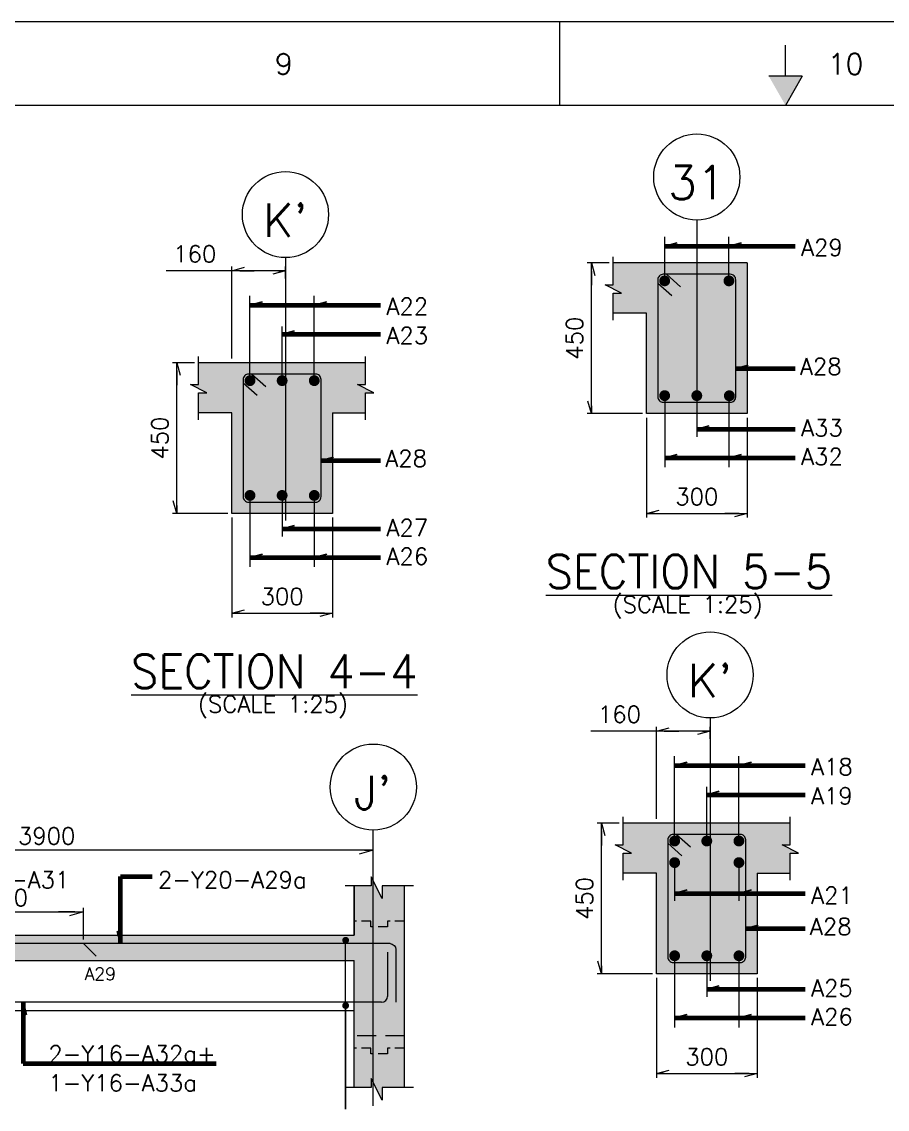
# Model space of a CAD drawing. Extents: x 875770 to 917820, y -160285 to -130585.
# Drawn here: x 903760 to 908927, y -137081 to -130585 of the extents above; entities that cross this region are included whole.
import ezdxf
from ezdxf.enums import TextEntityAlignment as Align
from ezdxf.lldxf.tags import DXFTag

# ---------------------------------------------------------------- set-up
doc = ezdxf.new("R2010")
doc.units = 0
doc.header["$LTSCALE"] = 450
doc.header["$MEASUREMENT"] = 0
doc.header["$PDMODE"] = 34
doc.header["$PDSIZE"] = 75
for name, pattern in [('( Hidden )', [0.375, 0.25, -0.125]), ('0', [0]), ('CENTER2', [1.125, 0.75, -0.125, 0.125, -0.125]), ('HIDDEN', [0.375, 0.25, -0.125])]:
    doc.linetypes.add(name, pattern=pattern)
for name, color, linetype, lineweight in [('CIVIL', 3, 'Continuous', 0), ('CIVIL-GRID_NO_', 6, 'Continuous', 0), ('CIVILSHADE', 25, 'Continuous', 0), ('CVCJ', 2, 'Continuous', 0), ('DIM', 2, 'Continuous', 0), ('GRID', 8, 'CENTER2', 0), ('MULLION', 4, 'Continuous', 0), ('REINFORCEMENT', 6, 'Continuous', 0), ('TEMPLATE', 7, 'Continuous', 0), ('TEXT', 3, 'Continuous', 0)]:
    doc.layers.add(name, color=color, linetype=linetype, lineweight=lineweight)
doc.styles.add('ROMANS', font='romans.shx', dxfattribs={"height": 150})
doc.styles.add('ROMANS_0', font='romans.shx')
doc.styles.get("Standard").update_dxf_attribs({"font": 'romans.shx'})
tags = doc.linetypes.add('( Dot )', pattern=[0.251, 0.001, -0.25]).pattern_tags.tags
tags[6:7] = [DXFTag(74, 4), DXFTag(75, 0), DXFTag(340, '0'), DXFTag(46, 1.0), DXFTag(50, 0.0), DXFTag(44, 0.0), DXFTag(45, 0.0)]
tags[4:5] = [DXFTag(74, 4), DXFTag(75, 0), DXFTag(340, '0'), DXFTag(46, 1.0), DXFTag(50, 0.0), DXFTag(44, 0.0), DXFTag(45, 0.0)]
tags = doc.linetypes.add('ACAD_ISO10W100', pattern=[18.5, 12, -3, 0.5, -3]).pattern_tags.tags
tags[10:11] = [DXFTag(74, 4), DXFTag(75, 0), DXFTag(340, '0'), DXFTag(46, 1.0), DXFTag(50, 0.0), DXFTag(44, 0.0), DXFTag(45, 0.0)]
tags[8:9] = [DXFTag(74, 4), DXFTag(75, 0), DXFTag(340, '0'), DXFTag(46, 1.0), DXFTag(50, 0.0), DXFTag(44, 0.0), DXFTag(45, 0.0)]
tags[6:7] = [DXFTag(74, 4), DXFTag(75, 0), DXFTag(340, '0'), DXFTag(46, 1.0), DXFTag(50, 0.0), DXFTag(44, 0.0), DXFTag(45, 0.0)]
tags[4:5] = [DXFTag(74, 4), DXFTag(75, 0), DXFTag(340, '0'), DXFTag(46, 1.0), DXFTag(50, 0.0), DXFTag(44, 0.0), DXFTag(45, 0.0)]
doc.dimstyles.new('CIVIL', dxfattribs={"dimtxt": 100, "dimasz": 0.31, "dimexe": 25, "dimexo": 25, "dimgap": 50, "dimtad": 1, "dimdec": 0, "dimlfac": 0.5, "dimzin": 0, "dimdsep": 46, "dimtxsty": 'ROMANS_0', "dimblk": 'TICK', "dimcen": 0.06, "dimclrd": 2, "dimclre": 2, "dimclrt": 3, "dimadec": 0, "dimazin": 0, "dimtfac": 1, "dimtdec": 0, "dimtofl": 0, "dimtmove": 0, "dimatfit": 3, "dimldrblk": 'TICK', "dimfxl": 1, "dimtolj": 1, "dimtzin": 0, "dimlwd": -1, "dimlwe": -1, "dimarcsym": 0})
doc.dimstyles.new('CIVIL_100', dxfattribs={"dimtxt": 100, "dimasz": 0.35, "dimexe": 25, "dimexo": 25, "dimgap": 35, "dimtad": 1, "dimdec": 0, "dimzin": 0, "dimdsep": 46, "dimtxsty": 'ROMANS_0', "dimblk": 'TICK', "dimcen": 0.5, "dimclrd": 256, "dimclre": 2, "dimclrt": 3, "dimadec": 0, "dimazin": 0, "dimtfac": 1, "dimtdec": 0, "dimtofl": 0, "dimtmove": 0, "dimatfit": 3, "dimldrblk": 'TICK', "dimfxl": 1, "dimtolj": 1, "dimtzin": 0, "dimlwd": -1, "dimlwe": -1, "dimarcsym": 0})

# ---------------------------------------------------------------- blocks, each defined once
blk = doc.blocks.new('TICK')
at = {"color": 2, "ltscale": 0.4}
blk.add_line((-150, 0), (-429, 0), dxfattribs=at)
at = {"color": 3, "linetype": 'ByBlock'}
for p, q in [((0, 0), (-241, -65)), ((-150, 0), (0, 0))]:
    blk.add_line(p, q, dxfattribs=at)
blk = doc.blocks.new('*D147')
at = {"layer": 'DEFPOINTS', "color": 0, "linetype": 'ByBlock', "transparency": 16777216}
for p in [(905014.5, -133521.5), (905614.5, -133521.5), (905614.5, -134117.6)]:
    blk.add_point(p, dxfattribs=at)
at = {"layer": 'DIM', "color": 2, "linetype": 'ByBlock', "transparency": 16777216}
for p, q in [((905014.5, -133546.5), (905014.5, -134142.6)), ((905614.5, -133546.5), (905614.5, -134142.6))]:
    blk.add_line(p, q, dxfattribs=at)
at = {"layer": 'DIM', "color": 0, "linetype": 'ByBlock', "transparency": 16777216}
blk.add_line((905014.8, -134117.6), (905614.2, -134117.6), dxfattribs=at)
at = {"layer": 'DIM', "color": 0, "linetype": 'ByBlock', "transparency": 16777216, "xscale": 0.309999999999969, "yscale": 0.309999999999969, "zscale": 0.309999999999969, "rotation": 180}
blk.add_blockref('TICK', (905014.5, -134117.6), dxfattribs=at)
at = {"layer": 'DIM', "color": 0, "linetype": 'ByBlock', "transparency": 16777216, "xscale": 0.309999999999969, "yscale": 0.309999999999969, "zscale": 0.309999999999969}
blk.add_blockref('TICK', (905614.5, -134117.6), dxfattribs=at)
at = {"layer": 'DIM', "color": 3, "linetype": 'ByBlock', "transparency": 16777216, "insert": (905314.5, -134017.6), "char_height": 100, "attachment_point": 5, "style": 'ROMANS_0'}
blk.add_mtext('\\A1;300', dxfattribs=at)
blk = doc.blocks.new('*D148')
at = {"layer": 'DEFPOINTS', "color": 0, "linetype": 'ByBlock', "transparency": 16777216}
for p in [(904685.1, -132621.5), (904816.1, -132621.5), (905014.5, -133521.5)]:
    blk.add_point(p, dxfattribs=at)
at = {"layer": 'DIM', "color": 2, "linetype": 'ByBlock', "transparency": 16777216}
for p, q in [((904791.1, -132621.5), (904660.1, -132621.5)), ((904989.5, -133521.5), (904660.1, -133521.5))]:
    blk.add_line(p, q, dxfattribs=at)
at = {"layer": 'DIM', "color": 0, "linetype": 'ByBlock', "transparency": 16777216}
blk.add_line((904685.1, -133521.2), (904685.1, -132621.8), dxfattribs=at)
at = {"layer": 'DIM', "color": 0, "linetype": 'ByBlock', "transparency": 16777216, "xscale": 0.309999999999969, "yscale": 0.309999999999969, "zscale": 0.309999999999969}
for p, rotation in [((904685.1, -132621.5), 90), ((904685.1, -133521.5), 270)]:
    blk.add_blockref('TICK', p, dxfattribs=dict(at, rotation=rotation))
at = {"layer": 'DIM', "color": 3, "linetype": 'ByBlock', "transparency": 16777216, "insert": (904585.1, -133071.5), "char_height": 100, "attachment_point": 5, "rotation": 90, "style": 'ROMANS_0'}
blk.add_mtext('\\A1;450', dxfattribs=at)
blk = doc.blocks.new('*D149')
at = {"layer": 'DEFPOINTS', "color": 0, "linetype": 'ByBlock', "transparency": 16777216}
for p in [(905014.5, -132071.6), (905334.5, -132142.6), (905014.5, -132621.5)]:
    blk.add_point(p, dxfattribs=at)
at = {"layer": 'DIM', "color": 2, "linetype": 'ByBlock', "transparency": 16777216}
for p, q in [((905014.5, -132596.5), (905014.5, -132046.6)), ((905334.5, -132117.6), (905334.5, -132046.6))]:
    blk.add_line(p, q, dxfattribs=at)
at = {"layer": 'DIM', "color": 0, "linetype": 'ByBlock', "transparency": 16777216}
for p, q in [((905014.5, -132071.6), (904621.4, -132071.6)), ((905334.2, -132071.6), (905014.8, -132071.6))]:
    blk.add_line(p, q, dxfattribs=at)
at = {"layer": 'DIM', "color": 0, "linetype": 'ByBlock', "transparency": 16777216, "xscale": 0.309999999999969, "yscale": 0.309999999999969, "zscale": 0.309999999999969, "rotation": 180}
blk.add_blockref('TICK', (905014.5, -132071.6), dxfattribs=at)
at = {"layer": 'DIM', "color": 0, "linetype": 'ByBlock', "transparency": 16777216, "xscale": 0.309999999999969, "yscale": 0.309999999999969, "zscale": 0.309999999999969}
blk.add_blockref('TICK', (905334.5, -132071.6), dxfattribs=at)
at = {"layer": 'DIM', "color": 3, "linetype": 'ByBlock', "transparency": 16777216, "insert": (904792.8, -131971.6), "char_height": 100, "attachment_point": 5, "style": 'ROMANS_0'}
blk.add_mtext('\\A1;160', dxfattribs=at)
blk = doc.blocks.new('*U82')
at = {"layer": 'TEMPLATE'}
blk.add_hatch(color=25, dxfattribs=at).paths.add_polyline_path([(17287.5, 21525), (17137.5, 21787.5), (17437.5, 21787.5)])
at = {"layer": 'TEMPLATE', "color": 2, "linetype": '0'}
for p, q in [((31537.5, 22275), (-31537.5, 22275)), ((15262.5, 22275), (15262.5, 21525))]:
    blk.add_line(p, q, dxfattribs=at)
at = {"layer": 'TEMPLATE', "color": 25}
for p, q in [((17287.5, 21787.5), (17287.5, 22066)), ((17437.5, 21787.5), (17137.5, 21787.5)), ((17437.5, 21787.5), (17287.5, 21525))]:
    blk.add_line(p, q, dxfattribs=at)
at = {"layer": 'TEMPLATE', "color": 6, "linetype": '0'}
blk.add_line((30787.5, 21525), (-29287.5, 21525), dxfattribs=at)
at = {"layer": 'TEMPLATE', "color": 4, "style": 'ROMANS'}
for s, p in [('9', (12714.7, 21802.5)), ('10', (17664.7, 21802.5))]:
    blk.add_text(s, height=187.5, dxfattribs=at).set_placement(p)
blk = doc.blocks.new('*D187')
at = {"layer": 'DEFPOINTS', "color": 0, "linetype": 'Continuous', "transparency": 16777216}
for p in [(901958.7, -135533.8), (901958.7, -135609.4), (905858.7, -135609.4)]:
    blk.add_point(p, dxfattribs=at)
at = {"layer": 'DIM', "color": 2, "linetype": 'Continuous', "transparency": 16777216}
for p, q in [((901958.7, -135584.4), (901958.7, -135508.8)), ((905858.7, -135584.4), (905858.7, -135508.8))]:
    blk.add_line(p, q, dxfattribs=at)
at = {"layer": 'DIM', "color": 0, "linetype": 'Continuous', "transparency": 16777216}
blk.add_line((905858.4, -135533.8), (901959.1, -135533.8), dxfattribs=at)
at = {"layer": 'DIM', "color": 0, "linetype": 'Continuous', "transparency": 16777216, "xscale": 0.3499999999999651, "yscale": 0.3499999999999651, "zscale": 0.3499999999999651, "rotation": 180}
blk.add_blockref('TICK', (901958.7, -135533.8), dxfattribs=at)
at = {"layer": 'DIM', "color": 0, "linetype": 'Continuous', "transparency": 16777216, "xscale": 0.3499999999999651, "yscale": 0.3499999999999651, "zscale": 0.3499999999999651}
blk.add_blockref('TICK', (905858.7, -135533.8), dxfattribs=at)
at = {"layer": 'DIM', "color": 3, "linetype": 'Continuous', "transparency": 16777216, "insert": (903908.7, -135448.8), "char_height": 100, "attachment_point": 5, "style": 'ROMANS_0'}
blk.add_mtext('\\A1;3900', dxfattribs=at)
blk = doc.blocks.new('*D191')
at = {"layer": 'DEFPOINTS', "color": 0, "linetype": 'ByBlock', "transparency": 16777216}
for p in [(907490.2, -132925.5), (908090.2, -132925.5), (908090.2, -133521.5)]:
    blk.add_point(p, dxfattribs=at)
at = {"layer": 'DIM', "color": 2, "linetype": 'ByBlock', "transparency": 16777216}
for p, q in [((907490.2, -132950.5), (907490.2, -133546.5)), ((908090.2, -132950.5), (908090.2, -133546.5))]:
    blk.add_line(p, q, dxfattribs=at)
at = {"layer": 'DIM', "color": 0, "linetype": 'ByBlock', "transparency": 16777216}
blk.add_line((907490.5, -133521.5), (908089.9, -133521.5), dxfattribs=at)
at = {"layer": 'DIM', "color": 0, "linetype": 'ByBlock', "transparency": 16777216, "xscale": 0.309999999999969, "yscale": 0.309999999999969, "zscale": 0.309999999999969, "rotation": 180}
blk.add_blockref('TICK', (907490.2, -133521.5), dxfattribs=at)
at = {"layer": 'DIM', "color": 0, "linetype": 'ByBlock', "transparency": 16777216, "xscale": 0.309999999999969, "yscale": 0.309999999999969, "zscale": 0.309999999999969}
blk.add_blockref('TICK', (908090.2, -133521.5), dxfattribs=at)
at = {"layer": 'DIM', "color": 3, "linetype": 'ByBlock', "transparency": 16777216, "insert": (907790.2, -133421.5), "char_height": 100, "attachment_point": 5, "style": 'ROMANS_0'}
blk.add_mtext('\\A1;300', dxfattribs=at)
blk = doc.blocks.new('*D192')
at = {"layer": 'DEFPOINTS', "color": 0, "linetype": 'ByBlock', "transparency": 16777216}
for p in [(907160.7, -132025.5), (907291.8, -132025.5), (907490.2, -132925.5)]:
    blk.add_point(p, dxfattribs=at)
at = {"layer": 'DIM', "color": 2, "linetype": 'ByBlock', "transparency": 16777216}
for p, q in [((907266.8, -132025.5), (907135.7, -132025.5)), ((907465.2, -132925.5), (907135.7, -132925.5))]:
    blk.add_line(p, q, dxfattribs=at)
at = {"layer": 'DIM', "color": 0, "linetype": 'ByBlock', "transparency": 16777216}
blk.add_line((907160.7, -132925.2), (907160.7, -132025.8), dxfattribs=at)
at = {"layer": 'DIM', "color": 0, "linetype": 'ByBlock', "transparency": 16777216, "xscale": 0.309999999999969, "yscale": 0.309999999999969, "zscale": 0.309999999999969}
for p, rotation in [((907160.7, -132025.5), 90), ((907160.7, -132925.5), 270)]:
    blk.add_blockref('TICK', p, dxfattribs=dict(at, rotation=rotation))
at = {"layer": 'DIM', "color": 3, "linetype": 'ByBlock', "transparency": 16777216, "insert": (907060.7, -132475.5), "char_height": 100, "attachment_point": 5, "rotation": 90, "style": 'ROMANS_0'}
blk.add_mtext('\\A1;450', dxfattribs=at)
blk = doc.blocks.new('*D327')
at = {"layer": 'DEFPOINTS', "color": 0, "linetype": 'ByBlock', "transparency": 16777216}
for p in [(907549.7, -136271.6), (908149.7, -136271.6), (908149.7, -136867.6)]:
    blk.add_point(p, dxfattribs=at)
at = {"layer": 'DIM', "color": 2, "linetype": 'ByBlock', "transparency": 16777216}
for p, q in [((907549.7, -136296.6), (907549.7, -136892.6)), ((908149.7, -136296.6), (908149.7, -136892.6))]:
    blk.add_line(p, q, dxfattribs=at)
at = {"layer": 'DIM', "color": 0, "linetype": 'ByBlock', "transparency": 16777216}
blk.add_line((907550, -136867.6), (908149.4, -136867.6), dxfattribs=at)
at = {"layer": 'DIM', "color": 0, "linetype": 'ByBlock', "transparency": 16777216, "xscale": 0.309999999999969, "yscale": 0.309999999999969, "zscale": 0.309999999999969, "rotation": 180}
blk.add_blockref('TICK', (907549.7, -136867.6), dxfattribs=at)
at = {"layer": 'DIM', "color": 0, "linetype": 'ByBlock', "transparency": 16777216, "xscale": 0.309999999999969, "yscale": 0.309999999999969, "zscale": 0.309999999999969}
blk.add_blockref('TICK', (908149.7, -136867.6), dxfattribs=at)
at = {"layer": 'DIM', "color": 3, "linetype": 'ByBlock', "transparency": 16777216, "insert": (907849.7, -136767.6), "char_height": 100, "attachment_point": 5, "style": 'ROMANS_0'}
blk.add_mtext('\\A1;300', dxfattribs=at)
blk = doc.blocks.new('*D328')
at = {"layer": 'DEFPOINTS', "color": 0, "linetype": 'ByBlock', "transparency": 16777216}
for p in [(907549.7, -134821.6), (907869.7, -134892.7), (907549.7, -135371.6)]:
    blk.add_point(p, dxfattribs=at)
at = {"layer": 'DIM', "color": 2, "linetype": 'ByBlock', "transparency": 16777216}
for p, q in [((907549.7, -135346.6), (907549.7, -134796.6)), ((907869.7, -134867.7), (907869.7, -134796.6))]:
    blk.add_line(p, q, dxfattribs=at)
at = {"layer": 'DIM', "color": 0, "linetype": 'ByBlock', "transparency": 16777216}
for p, q in [((907549.7, -134821.6), (907156.6, -134821.6)), ((907869.4, -134821.6), (907550, -134821.6))]:
    blk.add_line(p, q, dxfattribs=at)
at = {"layer": 'DIM', "color": 0, "linetype": 'ByBlock', "transparency": 16777216, "xscale": 0.309999999999969, "yscale": 0.309999999999969, "zscale": 0.309999999999969, "rotation": 180}
blk.add_blockref('TICK', (907549.7, -134821.6), dxfattribs=at)
at = {"layer": 'DIM', "color": 0, "linetype": 'ByBlock', "transparency": 16777216, "xscale": 0.309999999999969, "yscale": 0.309999999999969, "zscale": 0.309999999999969}
blk.add_blockref('TICK', (907869.7, -134821.6), dxfattribs=at)
at = {"layer": 'DIM', "color": 3, "linetype": 'ByBlock', "transparency": 16777216, "insert": (907328, -134721.6), "char_height": 100, "attachment_point": 5, "style": 'ROMANS_0'}
blk.add_mtext('\\A1;160', dxfattribs=at)
blk = doc.blocks.new('*D329')
at = {"layer": 'DEFPOINTS', "color": 0, "linetype": 'ByBlock', "transparency": 16777216}
for p in [(907220.3, -135371.6), (907351.3, -135371.6), (907549.7, -136271.6)]:
    blk.add_point(p, dxfattribs=at)
at = {"layer": 'DIM', "color": 2, "linetype": 'ByBlock', "transparency": 16777216}
for p, q in [((907326.3, -135371.6), (907195.3, -135371.6)), ((907524.7, -136271.6), (907195.3, -136271.6))]:
    blk.add_line(p, q, dxfattribs=at)
at = {"layer": 'DIM', "color": 0, "linetype": 'ByBlock', "transparency": 16777216}
blk.add_line((907220.3, -136271.3), (907220.3, -135371.9), dxfattribs=at)
at = {"layer": 'DIM', "color": 0, "linetype": 'ByBlock', "transparency": 16777216, "xscale": 0.309999999999969, "yscale": 0.309999999999969, "zscale": 0.309999999999969}
for p, rotation in [((907220.3, -135371.6), 90), ((907220.3, -136271.6), 270)]:
    blk.add_blockref('TICK', p, dxfattribs=dict(at, rotation=rotation))
at = {"layer": 'DIM', "color": 3, "linetype": 'ByBlock', "transparency": 16777216, "insert": (907120.3, -135821.6), "char_height": 100, "attachment_point": 5, "rotation": 90, "style": 'ROMANS_0'}
blk.add_mtext('\\A1;450', dxfattribs=at)
blk = doc.blocks.new('*D362')
at = {"layer": 'CIVIL', "color": 2, "linetype": 'ByBlock', "transparency": 16777216}
for p, q in [((903208.7, -136041.6), (903208.7, -135877.1)), ((903209.1, -135902.1), (904128.4, -135902.1)), ((904128.7, -136066.6), (904128.7, -135877.1))]:
    blk.add_line(p, q, dxfattribs=at)
at = {"layer": 'DEFPOINTS', "color": 0, "linetype": 'ByBlock', "lineweight": 0, "transparency": 16777216}
for p in [(904128.7, -135902.1), (903208.7, -136066.6, -75), (904128.7, -136091.6, -75)]:
    blk.add_point(p, dxfattribs=at)
at = {"layer": 'CIVIL', "color": 2, "linetype": 'ByBlock', "transparency": 16777216, "xscale": 0.3499999999999651, "yscale": 0.3499999999999651, "zscale": 0.3499999999999651, "rotation": 180}
blk.add_blockref('TICK', (903208.7, -135902.1), dxfattribs=at)
at = {"layer": 'CIVIL', "color": 2, "linetype": 'ByBlock', "transparency": 16777216, "xscale": 0.3499999999999651, "yscale": 0.3499999999999651, "zscale": 0.3499999999999651}
blk.add_blockref('TICK', (904128.7, -135902.1), dxfattribs=at)
at = {"layer": 'CIVIL', "color": 3, "linetype": 'ByBlock', "lineweight": 0, "transparency": 16777216, "insert": (903668.7, -135817.1), "char_height": 100, "attachment_point": 5, "style": 'ROMANS_0'}
blk.add_mtext('\\A1;920', dxfattribs=at)

msp = doc.modelspace()

# ---------------------------------------------------------------- hatches: boundary and pattern name
at = {"layer": 'CIVILSHADE', "ltscale": 0.2}
for points in [[(907490.16, -132925.47), (907490.16, -132325.47), (907291.76, -132325.47), (907291.76, -132205.7), (907340.42, -132205.7), (907243.11, -132155.41), (907291.76, -132155.41), (907291.76, -132025.47), (908090.16, -132025.47), (908090.16, -132925.47)], [(905014.52, -133521.53), (905014.52, -132921.53), (904816.12, -132921.53), (904816.12, -132801.77), (904864.77, -132801.77), (904767.47, -132751.48), (904816.12, -132751.48), (904816.12, -132621.53), (905614.52, -132621.53), (905614.52, -133521.53)], [(905614.52, -132921.53), (905614.52, -132621.53), (905812.92, -132621.53), (905812.92, -132751.48), (905764.27, -132751.48), (905861.57, -132801.77), (905812.92, -132801.77), (905812.92, -132921.53)], [(907549.73, -136271.57), (907549.73, -135671.57), (907351.33, -135671.57), (907351.33, -135551.8), (907399.98, -135551.8), (907302.67, -135501.51), (907351.33, -135501.51), (907351.33, -135371.57), (908149.73, -135371.57), (908149.73, -136271.57)], [(908149.73, -135671.57), (908149.73, -135371.57), (908348.13, -135371.57), (908348.13, -135501.51), (908299.47, -135501.51), (908396.78, -135551.8), (908348.13, -135551.8), (908348.13, -135671.57)], [(897908.73, -136641.62), (897908.73, -136191.62), (894310.15, -136191.62), (894310.15, -136041.62), (906043.73, -136041.62), (906043.73, -136191.62), (906043.73, -136641.62), (905743.73, -136641.62), (905743.73, -136191.62), (902108.73, -136191.62), (902108.73, -136641.62), (901808.73, -136641.62), (901808.73, -136191.62), (898208.73, -136191.62), (898208.73, -136641.62)]]:
    msp.add_hatch(color=25, dxfattribs=at).paths.add_polyline_path(points)
at = {"layer": 'CIVILSHADE', "lineweight": 0}
for points in [[(906043.73, -135746.24), (905912.55, -135746.24), (905912.55, -135822.3), (905845.5, -135692.55), (905845.5, -135746.24), (905743.73, -135746.24), (905743.73, -136041.62), (906043.73, -136041.62)], [(905845.5, -136951.38), (905845.5, -136897.69), (905912.55, -137027.44), (905912.55, -136951.38), (906043.73, -136951.38), (906043.73, -136641.62), (905743.73, -136641.62), (905743.73, -136951.38)]]:
    msp.add_hatch(color=25, dxfattribs=at).paths.add_polyline_path(points)

# ---------------------------------------------------------------- linework, layer by layer
at = {"color": 1, "linetype": '( Dot )', "ltscale": 0.5}
msp.add_line((905693.73, -136461.91), (905693.73, -137080.88), dxfattribs=at)
at = {"layer": 'CIVIL', "color": 3, "linetype": 'ByBlock'}
for p, q in [((908090.16, -132025.47), (907291.76, -132025.47)), ((908090.16, -132025.47), (907291.76, -132025.47)), ((908090.16, -132025.47), (907490.16, -132025.47)), ((907490.16, -132325.47), (907291.76, -132325.47)), ((905614.52, -132621.53), (904816.12, -132621.53)), ((905812.92, -132621.53), (904816.12, -132621.53)), ((905614.52, -132621.53), (905014.52, -132621.53)), ((905014.52, -132921.53), (904816.12, -132921.53)), ((905614.52, -132921.53), (905812.92, -132921.53)), ((908149.73, -135371.57), (907351.33, -135371.57)), ((908348.13, -135371.57), (907351.33, -135371.57)), ((908149.73, -135371.57), (907549.73, -135371.57)), ((907549.73, -135671.57), (907351.33, -135671.57)), ((908149.73, -135671.57), (908348.13, -135671.57))]:
    msp.add_line(p, q, dxfattribs=at)
at = {"layer": 'CIVIL', "color": 3, "ltscale": 0.666667}
for p, q in [((905743.73, -135746.24), (905743.73, -136041.62)), ((894310.15, -136041.62), (905743.73, -136041.62)), ((902208.73, -136491.62), (905743.73, -136491.62))]:
    msp.add_line(p, q, dxfattribs=at)
at = {"layer": 'CIVIL', "color": 3, "linetype": 'Continuous', "ltscale": 0.666667}
for p, q in [((905743.73, -136041.62), (905743.73, -135746.24)), ((906043.73, -135746.24), (906043.73, -136951.38)), ((906043.73, -136041.62), (906043.73, -136041.62)), ((905743.73, -136951.38), (905743.73, -136191.62))]:
    msp.add_line(p, q, dxfattribs=at)
at = {"layer": 'CIVIL', "color": 3, "linetype": 'Continuous'}
msp.add_line((902108.73, -136191.62), (905743.73, -136191.62), dxfattribs=at)
at = {"layer": 'CIVIL', "color": 3, "linetype": 'Continuous', "ltscale": 0.515407}
msp.add_line((905743.73, -136491.62), (905743.73, -136191.62), dxfattribs=at)
at = {"layer": 'CIVIL', "color": 3, "linetype": '( Hidden )'}
msp.add_line((906043.73, -136641.62), (905743.73, -136641.62), dxfattribs=at)
at = {"layer": 'CIVIL', "color": 2, "ltscale": 0.25, "flags": 128}
for points in [[(907291.76, -132366.82), (907291.76, -132205.7), (907340.42, -132205.7), (907243.11, -132155.41), (907291.76, -132155.41), (907291.76, -131988.59)], [(904816.12, -132962.89), (904816.12, -132801.77), (904864.77, -132801.77), (904767.47, -132751.48), (904816.12, -132751.48), (904816.12, -132584.65)], [(905812.92, -132962.89), (905812.92, -132801.77), (905861.57, -132801.77), (905764.27, -132751.48), (905812.92, -132751.48), (905812.92, -132584.65)], [(907351.33, -135712.92), (907351.33, -135551.8), (907399.98, -135551.8), (907302.67, -135501.51), (907351.33, -135501.51), (907351.33, -135334.69)], [(908348.13, -135712.92), (908348.13, -135551.8), (908396.78, -135551.8), (908299.47, -135501.51), (908348.13, -135501.51), (908348.13, -135334.69)]]:
    msp.add_lwpolyline(points, dxfattribs=at)
at = {"layer": 'CIVIL', "color": 3, "linetype": 'ByBlock', "flags": 128}
for points in [[(908090.16, -132025.47), (908090.16, -132925.47), (907490.16, -132925.47), (907490.16, -132325.47)], [(905614.52, -132921.53), (905614.52, -133521.53), (905014.52, -133521.53), (905014.52, -132921.53)], [(908149.73, -135671.57), (908149.73, -136271.57), (907549.73, -136271.57), (907549.73, -135671.57)]]:
    msp.add_lwpolyline(points, dxfattribs=at)
at = {"layer": 'CIVIL', "color": 2, "ltscale": 0.333333, "flags": 128}
for points in [[(906098.05, -135746.24), (905912.55, -135746.24), (905912.55, -135822.3), (905845.5, -135692.55), (905845.5, -135746.24), (905689.86, -135746.24)], [(906098.05, -136951.38), (905912.55, -136951.38), (905912.55, -137027.44), (905845.5, -136897.69), (905845.5, -136951.38), (905689.86, -136951.38)]]:
    msp.add_lwpolyline(points, dxfattribs=at)
at = {"layer": 'CIVIL-GRID_NO_', "color": 6, "ltscale": 0.714288}
for centre in [(907790.16, -131511.98), (905334.52, -131736.51), (907869.73, -134486.54), (905858.73, -135156.4)]:
    msp.add_circle(centre, 257.14, dxfattribs=at)
at = {"layer": 'CVCJ', "color": 2, "linetype": 'HIDDEN', "ltscale": 0.5}
for points in [[(906043.73, -135958.29), (905943.73, -135958.29), (905943.73, -135991.62), (905843.73, -135991.62), (905843.73, -135958.29), (905743.73, -135958.29)], [(906043.73, -136716.62), (905943.73, -136716.62), (905943.73, -136749.95), (905843.73, -136749.95), (905843.73, -136716.62), (905743.73, -136716.62)]]:
    msp.add_lwpolyline(points, dxfattribs=at)
at = {"layer": 'DIM', "ltscale": 0.5}
for p, q in [((907598.3, -132132.4), (907598.3, -131869.67)), ((907982.03, -132132.4), (907982.03, -131869.67)), ((905122.66, -132728.46), (905122.66, -132221.1)), ((905506.38, -132728.46), (905506.38, -132221.1)), ((905314.52, -132728.46), (905314.52, -132405.63)), ((907598.3, -132818.01), (907598.3, -133245.6)), ((907790.16, -132818.01), (907790.16, -133064.01)), ((907982.03, -132818.01), (907982.03, -133245.6)), ((905122.66, -133414.08), (905122.66, -133841.67)), ((905314.52, -133414.08), (905314.52, -133660.08)), ((905506.38, -133414.08), (905506.38, -133841.67)), ((907657.86, -135478.5), (907657.86, -134971.14)), ((908041.59, -135478.5), (908041.59, -134971.14)), ((907849.73, -135478.5), (907849.73, -135155.66)), ((907657.86, -135607.42), (907657.86, -135835.78)), ((908041.59, -135607.42), (908041.59, -135835.78)), ((907657.86, -136164.11), (907657.86, -136591.7)), ((907849.73, -136164.11), (907849.73, -136410.11)), ((908041.59, -136164.11), (908041.59, -136591.7))]:
    msp.add_line(p, q, dxfattribs=at)
at = {"layer": 'GRID', "color": 8, "linetype": 'ACAD_ISO10W100', "ltscale": 0.05}
for p, q in [((907790.16, -131769.13), (907790.16, -132968.25)), ((905334.52, -131993.65), (905334.52, -133564.31)), ((907869.73, -134743.69), (907869.73, -136314.35)), ((905858.73, -137061.28), (905858.73, -135413.54))]:
    msp.add_line(p, q, dxfattribs=at)
at = {"layer": 'REINFORCEMENT', "ltscale": 0.125}
for p, q in [((907608.9, -132092.97), (907693.65, -132167.47)), ((907557.66, -132145.86), (907641.97, -132219.97)), ((905133.26, -132689.03), (905218, -132763.53)), ((905082.02, -132741.93), (905166.32, -132816.04)), ((907668.46, -135439.07), (907753.21, -135513.57)), ((907617.23, -135491.97), (907701.53, -135566.07))]:
    msp.add_line(p, q, dxfattribs=at)
at = {"layer": 'REINFORCEMENT', "linetype": 'ByBlock'}
for p, q in [((905958.73, -136091.62), (902269, -136091.62)), ((904128.73, -136091.62), (904203.73, -136166.62)), ((905693.73, -136461.91), (905693.73, -136071.33)), ((905908.73, -136441.62), (901649, -136441.62))]:
    msp.add_line(p, q, dxfattribs=at)
at = {"layer": 'REINFORCEMENT', "ltscale": 0.5}
for p, q in [((905943.73, -136141.64), (905943.73, -136406.62)), ((905993.73, -136126.62), (905993.73, -136441.62))]:
    msp.add_line(p, q, dxfattribs=at)
at = {"layer": 'REINFORCEMENT', "linetype": 'ByBlock', "flags": 128}
for points in [[(907590.16, -132857.97), (907990.16, -132857.97, 0.4142136), (908022.66, -132825.47), (908022.66, -132125.47, 0.4142136), (907990.16, -132092.97), (907590.16, -132092.97, 0.4142136), (907557.66, -132125.47), (907557.66, -132825.47, 0.4142136), (907590.16, -132857.97)], [(905114.52, -133454.03), (905514.52, -133454.03, 0.4142136), (905547.02, -133421.53), (905547.02, -132721.53, 0.4142136), (905514.52, -132689.03), (905114.52, -132689.03, 0.4142136), (905082.02, -132721.53), (905082.02, -133421.53, 0.4142136), (905114.52, -133454.03)], [(907649.73, -136204.07), (908049.73, -136204.07, 0.4142136), (908082.23, -136171.57), (908082.23, -135471.57, 0.4142136), (908049.73, -135439.07), (907649.73, -135439.07, 0.4142136), (907617.23, -135471.57), (907617.23, -136171.57, 0.4142136), (907649.73, -136204.07)]]:
    msp.add_lwpolyline(points, format="xyb", close=True, dxfattribs=at)
at = {"layer": 'REINFORCEMENT', "ltscale": 0.1125, "const_width": 32.39, "flags": 128}
for points in [[(907582.1, -132132.4, 1), (907614.49, -132132.4, 1), (907582.1, -132132.4)], [(905106.46, -132728.46, 1), (905138.85, -132728.46, 1), (905106.46, -132728.46)], [(905330.72, -132728.46, -1), (905298.32, -132728.46, -1), (905330.72, -132728.46)], [(905522.58, -132728.46, -1), (905490.19, -132728.46, -1), (905522.58, -132728.46)], [(907582.1, -132818.01, -1), (907614.49, -132818.01, -1), (907582.1, -132818.01)], [(905106.46, -133414.08, -1), (905138.85, -133414.08, -1), (905106.46, -133414.08)], [(905522.58, -133414.08, 1), (905490.19, -133414.08, 1), (905522.58, -133414.08)], [(907641.67, -135478.5, 1), (907674.06, -135478.5, 1), (907641.67, -135478.5)], [(907641.67, -135607.42, 1), (907674.06, -135607.42, 1), (907641.67, -135607.42)], [(907641.67, -136164.11, -1), (907674.06, -136164.11, -1), (907641.67, -136164.11)]]:
    msp.add_lwpolyline(points, format="xyb", dxfattribs=at)
at = {"layer": 'REINFORCEMENT', "ltscale": 0.1125, "flags": 128}
for points in [[(907998.22, -132132.4, 32.39, 32.39, -1), (907965.83, -132132.4, 32.39, 32.39, -1), (907998.22, -132132.4, 0, 0, 0)], [(907806.36, -132818.01, 32.39, 32.39, 1), (907773.97, -132818.01, 32.39, 32.39, 1), (907806.36, -132818.01, 0, 0, 0)], [(908000.58, -132818.85, 32.39, 32.39, 1), (907968.18, -132818.85, 32.39, 32.39, 1), (908000.58, -132818.85, 0, 0, 0)], [(905330.72, -133414.08, 32.39, 32.39, 1), (905298.32, -133414.08, 32.39, 32.39, 1), (905330.72, -133414.08, 0, 0, 0)], [(907865.92, -135478.5, 32.39, 32.39, -1), (907833.53, -135478.5, 32.39, 32.39, -1), (907865.92, -135478.5, 0, 0, 0)], [(908057.79, -135478.5, 32.39, 32.39, -1), (908025.39, -135478.5, 32.39, 32.39, -1), (908057.79, -135478.5, 0, 0, 0)], [(908057.79, -135607.42, 32.39, 32.39, -1), (908025.39, -135607.42, 32.39, 32.39, -1), (908057.79, -135607.42, 0, 0, 0)], [(907865.92, -136164.11, 32.39, 32.39, 1), (907833.53, -136164.11, 32.39, 32.39, 1), (907865.92, -136164.11, 0, 0, 0)], [(908057.79, -136164.11, 32.39, 32.39, 1), (908025.39, -136164.11, 32.39, 32.39, 1), (908057.79, -136164.11, 0, 0, 0)]]:
    msp.add_lwpolyline(points, format="xyseb", dxfattribs=at)
at = {"layer": 'REINFORCEMENT', "ltscale": 0.125, "const_width": 20.25, "flags": 128}
for points in [[(905703.85, -136071.33, -1), (905683.6, -136071.33, -1), (905703.85, -136071.33)], [(905703.85, -136461.91, 1), (905683.6, -136461.91, 1), (905703.85, -136461.91)]]:
    msp.add_lwpolyline(points, format="xyb", dxfattribs=at)
at = {"layer": 'REINFORCEMENT', "linetype": 'ByBlock', "extrusion": (0, 0, -1)}
msp.add_arc((-905958.73, -136126.62), 35, 90, 180, dxfattribs=at)
at = {"layer": 'REINFORCEMENT', "linetype": 'ByBlock'}
msp.add_arc((905908.73, -136406.62), 35, 270, 0, dxfattribs=at)

# ---------------------------------------------------------------- block references
at = {"layer": 'DIM', "ltscale": 0.666667, "xscale": 0.6666666666666, "yscale": 0.6666666666666, "zscale": 0.6666666666666}
msp.add_blockref('*U82', (896795.06, -145434.56, 25), dxfattribs=at)

# ---------------------------------------------------------------- texts
at = {"layer": 'CIVIL-GRID_NO_', "color": 6, "char_height": 200, "attachment_point": 5, "line_spacing_factor": 0.6}
for s, insert in [('31', (907790.16, -131545.31)), ("K'", (905334.52, -131769.84)), ("K'", (907869.73, -134519.88)), ("J'", (905855.63, -135189.73))]:
    msp.add_mtext(s, dxfattribs=dict(at, insert=insert))
at = {"layer": 'MULLION', "color": 3}
for s, p in [('A29', (908413.41, -131883.3)), ('A22', (905937.77, -132234.74)), ('A23', (905937.77, -132408.97)), ('A18', (908472.98, -134984.78)), ('A19', (908472.98, -135159.01)), ('A21', (908472.98, -135753.09))]:
    msp.add_text(s, height=100, dxfattribs=at).set_placement(p, align=Align.TOP_LEFT)
for s, p in [('A28', (908406, -132693.38)), ('A33', (908413.41, -133060.67)), ('A28', (905930.36, -133242.88)), ('A32', (908413.41, -133231.97)), ('A27', (905937.77, -133656.73)), ('A26', (905937.77, -133828.03)), ('A28', (908465.56, -136039.48)), ('A25', (908472.98, -136406.77)), ('A26', (908472.98, -136578.07))]:
    msp.add_text(s, height=100, dxfattribs=at).set_placement(p)
for s, insert, char_height, attachment_point, line_spacing_factor in [('(SCALE 1:25)', (907287.86, -134148.47), 100, 7, 0.8), ('(SCALE 1:25)', (904812.22, -134744.54), 100, 7, 0.8), ('2-Y20-A31', (903238.91, -135760.17), 100, 7, 0.8), ('2-Y20-A29a', (904573.16, -135760.17), 100, 7, 0.8), ('A29', (904135.72, -136234.65), 75, 1, 1.066666), ('2-Y16-A32a+', (903919.15, -136800.69), 100, 7, 0.8), ('1-Y16-A33a', (903919.15, -136973.61), 100, 7, 0.8)]:
    msp.add_mtext(s, dxfattribs=dict(at, insert=insert, char_height=char_height, attachment_point=attachment_point, line_spacing_factor=line_spacing_factor))
at = {"layer": 'TEXT', "color": 6, "char_height": 199.9995, "attachment_point": 7, "line_spacing_factor": 0.600002, "style": 'ROMANS'}
for s, insert in [('\\H1x;\\W0.950002;\\LSECTION 5-5', (906888.08, -133968.99)), ('\\H1x;\\W0.950002;\\LSECTION 4-4', (904412.44, -134565.06))]:
    msp.add_mtext(s, dxfattribs=dict(at, insert=insert))

# ---------------------------------------------------------------- dimensions: what is measured, and where the dimension line sits
at = {"layer": 'CIVIL', "color": 3, "linetype": 'ByBlock', "lineweight": 0}
dim = msp.add_linear_dim(base=(904128.73, -135902.1, 75), p1=(903208.73, -136066.62), p2=(904128.73, -136091.62), dimstyle='CIVIL_100', override={"dimclrd": 2}, dxfattribs=at)
dim.commit()
dim.dimension.update_dxf_attribs({"geometry": '*D362', "text_midpoint": (903668.73, -135817.1, 75)})
at = {"layer": 'DIM', "linetype": 'ByBlock'}
for base, p1, p2, picture, middle in [((905014.52, -132071.59), (905334.52, -132142.64), (905014.52, -132621.53), '*D149', (904792.78, -132071.59)), ((907549.73, -134821.62), (907869.73, -134892.68), (907549.73, -135371.57), '*D328', (907327.99, -134821.62))]:
    dim = msp.add_linear_dim(base=base, p1=p1, p2=p2, angle=180, dimstyle='CIVIL', override={"dimtxt": 100, "dimasz": 0.31, "dimexe": 25, "dimexo": 25, "dimgap": 50, "dimlfac": 0.5, "dimtxsty": 'ROMANS_0', "dimcen": 0.06, "dimclrd": 0, "dimlwe": 65535}, dxfattribs=at)
    dim.commit()
    dim.dimension.update_dxf_attribs({"geometry": picture, "text_midpoint": middle, "dimtype": 160})
for base, p1, p2, picture, middle in [((907160.7, -132025.47), (907490.16, -132925.47), (907291.76, -132025.47), '*D192', (907060.7, -132475.47)), ((904685.05, -132621.53), (905014.52, -133521.53), (904816.12, -132621.53), '*D148', (904585.05, -133071.53)), ((907220.26, -135371.57), (907549.73, -136271.57), (907351.33, -135371.57), '*D329', (907120.26, -135821.57))]:
    dim = msp.add_linear_dim(base=base, p1=p1, p2=p2, angle=90, dimstyle='CIVIL', override={"dimtxt": 100, "dimasz": 0.31, "dimexe": 25, "dimexo": 25, "dimgap": 50, "dimlfac": 0.5, "dimtxsty": 'ROMANS_0', "dimcen": 0.06, "dimclrd": 0, "dimlwe": 65535}, dxfattribs=at)
    dim.commit()
    dim.dimension.update_dxf_attribs({"geometry": picture, "text_midpoint": middle})
for base, p1, p2, picture, middle in [((908090.16, -133521.5), (907490.16, -132925.47), (908090.16, -132925.47), '*D191', (907790.16, -133421.5)), ((905614.52, -134117.56), (905014.52, -133521.53), (905614.52, -133521.53), '*D147', (905314.52, -134017.56)), ((908149.73, -136867.6), (907549.73, -136271.57), (908149.73, -136271.57), '*D327', (907849.73, -136767.6))]:
    dim = msp.add_linear_dim(base=base, p1=p1, p2=p2, dimstyle='CIVIL', override={"dimtxt": 100, "dimasz": 0.31, "dimexe": 25, "dimexo": 25, "dimgap": 50, "dimlfac": 0.5, "dimtxsty": 'ROMANS_0', "dimcen": 0.06, "dimclrd": 0, "dimlwe": 65535}, dxfattribs=at)
    dim.commit()
    dim.dimension.update_dxf_attribs({"geometry": picture, "text_midpoint": middle})
at = {"layer": 'DIM', "linetype": 'Continuous'}
dim = msp.add_linear_dim(base=(901958.73, -135533.83), p1=(905858.73, -135609.39), p2=(901958.73, -135609.39), angle=180, dimstyle='CIVIL_100', override={"dimtxt": 100, "dimasz": 0.35, "dimexe": 25, "dimexo": 25, "dimgap": 35, "dimcen": 0.5, "dimclrd": 0, "dimlwe": 65535}, dxfattribs=at)
dim.commit()
dim.dimension.update_dxf_attribs({"geometry": '*D187', "text_midpoint": (903908.73, -135448.83)})

# ---------------------------------------------------------------- leaders
at = {"layer": 'DIM', "linetype": 'ByBlock'}
for points in [[(907598.3, -131926), (908378.29, -131926)], [(907982.03, -131926), (908378.29, -131926)], [(905122.66, -132277.43), (905902.65, -132277.43)], [(905506.38, -132277.43), (905902.65, -132277.43)], [(905314.52, -132451.66), (905902.65, -132451.66)], [(908022.66, -132655.67), (908378.29, -132655.67)], [(907790.16, -133017.98), (908378.29, -133017.98)], [(907598.3, -133189.27), (908378.29, -133189.27)], [(907982.03, -133189.27), (908378.29, -133189.27)], [(905547.02, -133205.18), (905902.65, -133205.18)], [(905314.52, -133614.04), (905902.65, -133614.04)], [(905122.66, -133785.34), (905902.65, -133785.34)], [(905506.38, -133785.34), (905902.65, -133785.34)], [(907657.86, -135027.47), (908437.85, -135027.47)], [(908041.59, -135027.47), (908437.85, -135027.47)], [(907849.73, -135201.7), (908437.85, -135201.7)], [(907657.86, -135791.19), (908437.85, -135791.19)], [(908041.59, -135791.19), (908437.85, -135791.19)], [(908082.23, -136001.78), (908437.85, -136001.78)], [(907849.73, -136364.08), (908437.85, -136364.08)], [(907657.86, -136535.37), (908437.85, -136535.37)], [(908041.59, -136535.37), (908437.85, -136535.37)]]:
    msp.add_leader(points, dimstyle='CIVIL', override={"dimscale": 1, "dimtxt": 100, "dimasz": 0.31, "dimgap": 50, "dimlfac": 0.75, "dimtxsty": 'ROMANS_0', "dimclrd": 0, "dimldrblk": 'TICK', "dimfxl": 100, "dimlwd": 65534, "dimarcsym": 1}, dxfattribs=at)
at = {"layer": 'DIM', "ltscale": 0.4}
for points in [[(904350.09, -136091.62), (904350.09, -135689.76), (904539.05, -135689.76)], [(903767.69, -136441.62), (903767.69, -136807.15), (904921.62, -136807.15)]]:
    msp.add_leader(points, dimstyle='CIVIL', override={"dimscale": 1, "dimtxt": 100, "dimasz": 0.31, "dimgap": 50, "dimlfac": 0.75, "dimtxsty": 'ROMANS_0', "dimclrd": 0, "dimldrblk": 'TICK', "dimfxl": 100, "dimlwd": 65534, "dimarcsym": 1}, dxfattribs=at)

doc.saveas('drawing.dxf')
